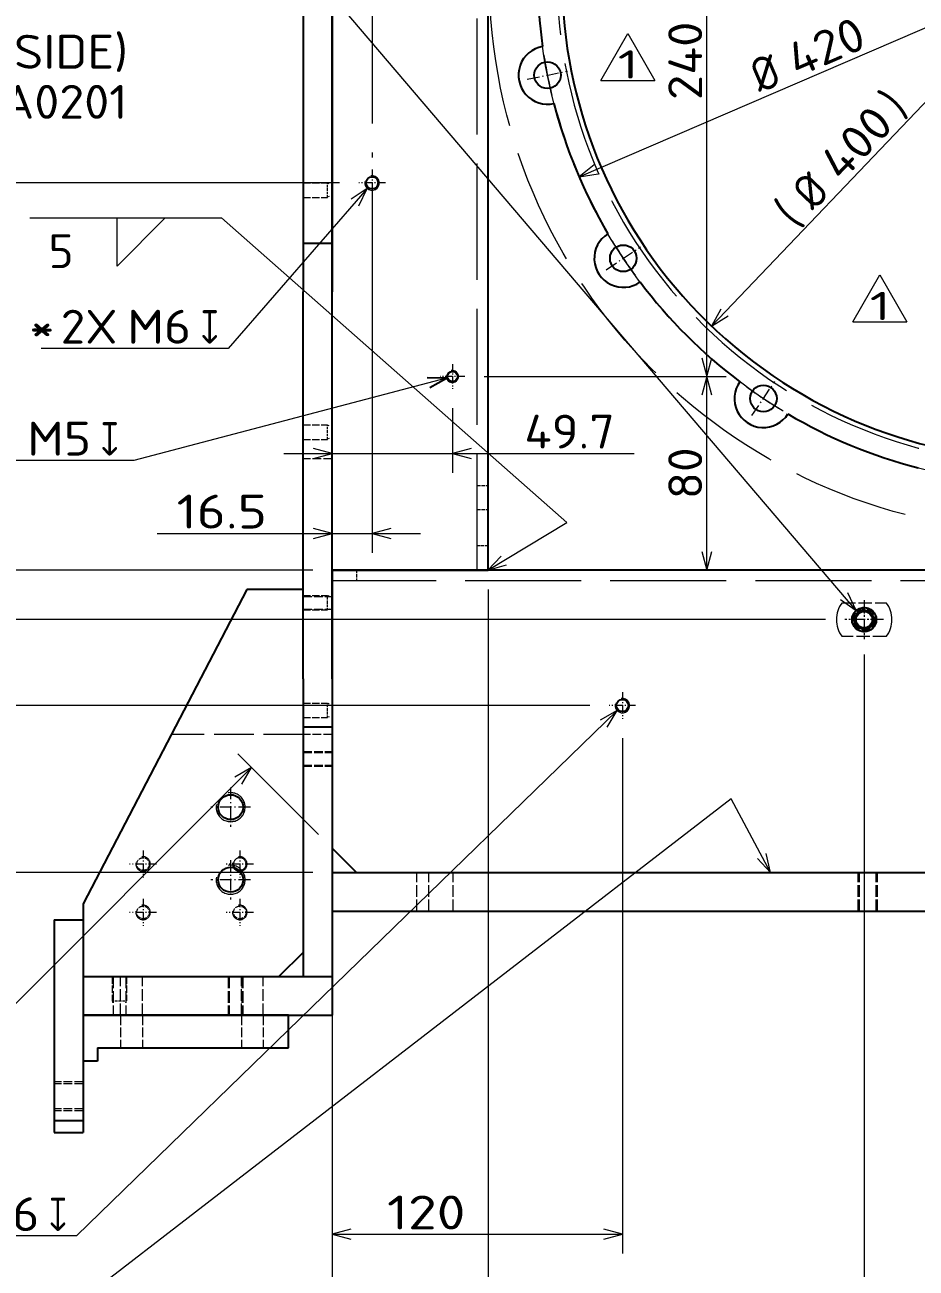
# Model space of a CAD drawing. Extents: x 0 to 1248, y -10 to 833.
# Drawn here: x 113.6 to 205.7, y 139.8 to 268.3 of the extents above; entities that cross this region are included whole.
import ezdxf
from ezdxf.enums import TextEntityAlignment as Align

# ---------------------------------------------------------------- set-up
doc = ezdxf.new("R2010")
doc.units = 0
for name, pattern in [('DASHDOT', [18.5, 12, -3, 0.5, -3]), ('DASHED', [15, 12, -3]), ('DASHSPACE', [30, 12, -18])]:
    doc.linetypes.add(name, pattern=pattern)
doc.layers.get('0').update_dxf_attribs({"lineweight": 13})
doc.styles.add('GDT', font='gdt.shx')
doc.styles.get("Standard").update_dxf_attribs({"font": 'isocp.shx'})
doc.dimstyles.get("Standard").update_dxf_attribs({"dimtxt": 2.5, "dimasz": 2.5, "dimexe": 1.25, "dimexo": 0.625, "dimtad": 1, "dimcen": 2.5, "dimadec": 0, "dimazin": 0, "dimtfac": 1, "dimtmove": 0, "dimatfit": 0, "dimfxl": 1, "dimarcsym": 0})

# ---------------------------------------------------------------- blocks, each defined once
blk = doc.blocks.new('*D203')
at = {"color": 7, "lineweight": 13}
blk.add_line((184.550572, 237.143918), (253.611294, 309.466923), dxfattribs=at)
for points in [[(252.651517, 307.712266), (253.611294, 309.466923), (251.902772, 308.427232)], [(185.51035, 238.898576), (184.550572, 237.143918), (186.259095, 238.18361)]]:
    blk.add_lwpolyline(points, dxfattribs=at)
for s, p in [(')', (204.273673, 258.522697)), ('%%c', (195.111844, 248.928082)), ('(', (193.331433, 247.063571))]:
    blk.add_text(s, height=3.5, rotation=46.321803, dxfattribs=at).set_placement(p)
at = {"color": 7, "lineweight": 13, "width": 0.854609}
blk.add_text('400', height=3.5, rotation=46.321809, dxfattribs=at).set_placement((197.976172, 251.927718), (203.583064, 257.799468), align=Align.FIT)
blk = doc.blocks.new('*D204')
at = {"color": 7, "lineweight": 13}
blk.add_line((170.849553, 252.569365), (267.312314, 294.041476), dxfattribs=at)
for points in [[(265.741986, 292.802897), (267.312314, 294.041476), (265.333081, 293.753998)], [(172.419881, 253.807944), (170.849553, 252.569365), (172.828786, 252.856843)]]:
    blk.add_lwpolyline(points, dxfattribs=at)
at = {"color": 7, "lineweight": 13, "width": 0.854609}
blk.add_text('420', height=3.5, rotation=23.26426, dxfattribs=at).set_placement((193.349881, 262.787153), (200.808552, 265.99385), align=Align.FIT)
at = {"color": 7, "lineweight": 13}
blk.add_text('%%c', height=3.5, rotation=23.264258, dxfattribs=at).set_placement((189.539551, 261.148984))
blk = doc.blocks.new('*D210')
at = {"color": 214, "lineweight": 13}
for p, q in [((174.792889, 197.407922), (118.901589, 143.131257)), ((118.901589, 143.131257), (106.452019, 143.131257))]:
    blk.add_line(p, q, dxfattribs=at)
blk.add_lwpolyline([(173.767613, 195.690713), (174.792889, 197.407922), (173.046368, 196.433411)], dxfattribs=at)
at = {"color": 214, "lineweight": 13, "width": 0.967101}
blk.add_text('M6', height=3.5, dxfattribs=at).set_placement((108.452019, 143.631257), (115.06054, 143.631257), align=Align.FIT)
at = {"color": 214, "lineweight": 13, "style": 'GDT', "width": 0.52601}
blk.add_text('x', height=3.5, dxfattribs=at).set_placement((116.060547, 143.631257), (117.901581, 143.631257), align=Align.FIT)
blk = doc.blocks.new('*D219')
at = {"color": 7, "lineweight": 13}
for p, q in [((175.330933, 194.555421), (175.330933, 141.305421)), ((145.330933, 163.930421), (145.330933, 141.305421)), ((145.330933, 143.305421), (175.330933, 143.305421))]:
    blk.add_line(p, q, dxfattribs=at)
for points in [[(147.262787, 143.82306), (145.330933, 143.305421), (147.262787, 142.787781)], [(173.399083, 142.787781), (175.330933, 143.305421), (173.399083, 143.82306)]]:
    blk.add_lwpolyline(points, dxfattribs=at)
at = {"color": 7, "lineweight": 13, "width": 0.854609}
blk.add_text('120', height=3.5, dxfattribs=at).set_placement((150.994942, 143.805421), (159.113732, 143.805421), align=Align.FIT)
blk = doc.blocks.new('*D222')
at = {"color": 7, "lineweight": 13}
for p, q in [((149.455933, 248.555421), (149.455933, 213.719712)), ((127.245019, 215.719712), (154.455933, 215.719712))]:
    blk.add_line(p, q, dxfattribs=at)
for points in [[(143.399079, 215.202073), (145.330933, 215.719712), (143.399079, 216.237351)], [(151.387787, 216.237351), (149.455933, 215.719712), (151.387787, 215.202073)]]:
    blk.add_lwpolyline(points, dxfattribs=at)
at = {"color": 7, "lineweight": 13, "width": 0.836938}
blk.add_text('16.5', height=3.5, dxfattribs=at).set_placement((129.245019, 216.219712), (138.590829, 216.219712), align=Align.FIT)
blk = doc.blocks.new('*D223')
at = {"color": 214, "lineweight": 13}
for p, q in [((148.963944, 251.364339), (134.588418, 234.823765)), ((134.588418, 234.823765), (115.258652, 234.823765))]:
    blk.add_line(p, q, dxfattribs=at)
blk.add_lwpolyline([(148.087388, 249.566661), (148.963944, 251.364339), (147.305985, 250.245782)], dxfattribs=at)
for s, width, p, p2 in [('2X', 0.953546, (117.258652, 235.323765), (123.138856, 235.323765)), ('M6', 0.967101, (124.138856, 235.323765), (130.747376, 235.323765))]:
    blk.add_text(s, height=3.5, dxfattribs=dict(at, width=width)).set_placement(p, p2, align=Align.FIT)
at = {"color": 214, "lineweight": 13, "style": 'GDT', "width": 0.52601}
blk.add_text('x', height=3.5, dxfattribs=at).set_placement((131.747384, 235.323765), (133.588418, 235.323765), align=Align.FIT)
blk = doc.blocks.new('*D228')
at = {"color": 7, "lineweight": 13}
for p, q in [((138.790261, 278.925468), (92.310563, 278.925468)), ((199.519547, 207.756287), (138.790261, 278.925468))]:
    blk.add_line(p, q, dxfattribs=at)
blk.add_lwpolyline([(197.871802, 208.88984), (199.519547, 207.756287), (198.659331, 209.561845)], dxfattribs=at)
blk.add_arc((200.330933, 206.805421), 1.25, 38.801171, 173.151197, dxfattribs=at)
for s, width, p, p2 in [('3X', 0.953546, (94.310563, 279.425468), (100.190766, 279.425468)), ('10', 0.868247, (105.338318, 279.425468), (110.692505, 279.425468))]:
    blk.add_text(s, height=3.5, dxfattribs=dict(at, width=width)).set_placement(p, p2, align=Align.FIT)
blk.add_text('%%c', height=3.5, dxfattribs=at).set_placement((101.190758, 279.425468))
blk = doc.blocks.new('*D229')
at = {"color": 7, "lineweight": 13}
for p, q in [((157.755932, 228.655419), (157.755932, 221.98623)), ((140.330933, 223.98623), (176.545128, 223.98623))]:
    blk.add_line(p, q, dxfattribs=at)
for points in [[(143.399079, 223.46859), (145.330933, 223.98623), (143.399079, 224.503869)], [(159.687787, 224.503869), (157.755932, 223.98623), (159.687787, 223.46859)]]:
    blk.add_lwpolyline(points, dxfattribs=at)
at = {"color": 7, "lineweight": 13, "width": 0.836938}
blk.add_text('49.7', height=3.5, dxfattribs=at).set_placement((165.199322, 224.48623), (174.545132, 224.48623), align=Align.FIT)
blk = doc.blocks.new('*D230')
at = {"color": 214, "lineweight": 13}
for p, q in [((157.151539, 231.771256), (124.817101, 223.256196)), ((124.817101, 223.256196), (104.918496, 223.256196))]:
    blk.add_line(p, q, dxfattribs=at)
at = {"color": 214, "lineweight": 25}
blk.add_lwpolyline([(155.415204, 230.778718), (157.151539, 231.771256), (155.151559, 231.779862)], dxfattribs=at)
at = {"color": 214, "lineweight": 13}
for s, width, p, p2 in [('3X', 0.953546, (106.918496, 223.756196), (112.798699, 223.756196)), ('M5', 0.967101, (113.798707, 223.756196), (120.407227, 223.756196))]:
    blk.add_text(s, height=3.5, dxfattribs=dict(at, width=width)).set_placement(p, p2, align=Align.FIT)
at = {"color": 214, "lineweight": 13, "style": 'GDT', "width": 0.52601}
blk.add_text('x', height=3.5, dxfattribs=at).set_placement((121.407227, 223.756196), (123.248261, 223.756196), align=Align.FIT)
blk = doc.blocks.new('*D237')
at = {"color": 7, "lineweight": 13}
for p, q in [((143.330933, 211.930421), (57.080933, 211.930421)), ((59.080933, 180.680421), (59.080933, 211.930421)), ((143.330933, 180.680421), (57.080933, 180.680421))]:
    blk.add_line(p, q, dxfattribs=at)
for points in [[(59.598572, 209.99857), (59.080933, 211.930421), (58.563294, 209.99857)], [(58.563294, 182.612275), (59.080933, 180.680421), (59.598572, 182.612275)]]:
    blk.add_lwpolyline(points, dxfattribs=at)
at = {"color": 7, "lineweight": 13, "width": 0.854609}
blk.add_text('125', height=3.5, rotation=90, dxfattribs=at).set_placement((58.580933, 192.246026), (58.580933, 200.364815), align=Align.FIT)
blk = doc.blocks.new('*D238')
at = {"color": 7, "lineweight": 13}
for p, q in [((158.330933, 322.305421), (57.080933, 322.305421)), ((59.080933, 211.930421), (59.080933, 322.305421)), ((143.330933, 211.930421), (57.080933, 211.930421))]:
    blk.add_line(p, q, dxfattribs=at)
for points in [[(59.598572, 320.37357), (59.080933, 322.305421), (58.563294, 320.37357)], [(58.563294, 213.862271), (59.080933, 211.930421), (59.598572, 213.862271)]]:
    blk.add_lwpolyline(points, dxfattribs=at)
at = {"color": 7, "lineweight": 13, "width": 0.8352}
blk.add_text('441.5', height=3.5, rotation=90, dxfattribs=at).set_placement((58.580933, 261.062718), (58.580933, 273.173123), align=Align.FIT)
blk = doc.blocks.new('*D247')
at = {"color": 7, "lineweight": 13}
for p, q in [((161.455933, 209.930421), (161.455933, 101.305421)), ((245.955933, 209.930421), (245.955933, 101.305421)), ((161.455933, 103.305421), (245.955933, 103.305421))]:
    blk.add_line(p, q, dxfattribs=at)
for points in [[(163.387784, 103.82306), (161.455933, 103.305421), (163.387784, 102.787781)], [(244.024081, 102.787781), (245.955933, 103.305421), (244.024081, 103.82306)]]:
    blk.add_lwpolyline(points, dxfattribs=at)
at = {"color": 7, "lineweight": 13, "width": 0.854609}
blk.add_text('338', height=3.5, dxfattribs=at).set_placement((199.64654, 103.805421), (207.765326, 103.805421), align=Align.FIT)
blk = doc.blocks.new('*D248')
at = {"color": 7, "lineweight": 13}
for p, q in [((161.455933, 209.930421), (161.455933, 101.305421)), ((145.330933, 163.930421), (145.330933, 101.305421)), ((145.330933, 103.305421), (161.455933, 103.305421))]:
    blk.add_line(p, q, dxfattribs=at)
for points in [[(147.262787, 103.82306), (145.330933, 103.305421), (147.262787, 102.787781)], [(159.524083, 102.787781), (161.455933, 103.305421), (159.524083, 103.82306)]]:
    blk.add_lwpolyline(points, dxfattribs=at)
at = {"color": 7, "lineweight": 13, "width": 0.836938}
blk.add_text('64.5', height=3.5, dxfattribs=at).set_placement((148.720528, 103.805421), (158.066338, 103.805421), align=Align.FIT)
blk = doc.blocks.new('*D255')
at = {"color": 7, "lineweight": 13}
for p, q in [((145.330933, 163.930421), (145.330933, 91.305421)), ((291.080933, 163.930421), (291.080933, 91.305421)), ((145.330933, 93.305421), (291.080933, 93.305421))]:
    blk.add_line(p, q, dxfattribs=at)
for points in [[(147.262787, 93.82306), (145.330933, 93.305421), (147.262787, 92.787781)], [(289.149079, 92.787781), (291.080933, 93.305421), (289.149079, 93.82306)]]:
    blk.add_lwpolyline(points, dxfattribs=at)
at = {"color": 7, "lineweight": 13, "width": 0.854609}
blk.add_text('583', height=3.5, dxfattribs=at).set_placement((214.14654, 93.805421), (222.265326, 93.805421), align=Align.FIT)
blk = doc.blocks.new('*D257')
at = {"color": 7, "lineweight": 13}
for p, q in [((196.330933, 206.805421), (67.080933, 206.805421)), ((69.080933, 180.680421), (69.080933, 206.805421)), ((143.330933, 180.680421), (67.080933, 180.680421))]:
    blk.add_line(p, q, dxfattribs=at)
for points in [[(69.598572, 204.873566), (69.080933, 206.805421), (68.563294, 204.873566)], [(68.563294, 182.612275), (69.080933, 180.680421), (69.598572, 182.612275)]]:
    blk.add_lwpolyline(points, dxfattribs=at)
at = {"color": 7, "lineweight": 13, "width": 0.8352}
blk.add_text('104.5', height=3.5, rotation=90, dxfattribs=at).set_placement((68.580933, 187.687722), (68.580933, 199.798119), align=Align.FIT)
blk = doc.blocks.new('*D258')
at = {"color": 7, "lineweight": 13}
for p, q in [((196.730933, 339.805421), (67.080933, 339.805421)), ((69.080933, 206.805421), (69.080933, 339.805421)), ((196.330933, 206.805421), (67.080933, 206.805421))]:
    blk.add_line(p, q, dxfattribs=at)
for points in [[(69.598572, 337.873566), (69.080933, 339.805421), (68.563294, 337.873566)], [(68.563294, 208.737275), (69.080933, 206.805421), (69.598572, 208.737275)]]:
    blk.add_lwpolyline(points, dxfattribs=at)
for s, p in [(')', (68.580933, 278.364814)), ('(', (68.580933, 266.667993))]:
    blk.add_text(s, height=3.5, rotation=90.000003, dxfattribs=at).set_placement(p)
at = {"color": 7, "lineweight": 13, "width": 0.854609}
blk.add_text('532', height=3.5, rotation=90, dxfattribs=at).set_placement((68.580933, 269.246028), (68.580933, 277.364814), align=Align.FIT)
blk = doc.blocks.new('*D260')
at = {"color": 7, "lineweight": 13}
for p, q in [((200.330933, 203.205422), (200.330933, 111.305421)), ((145.330933, 167.930421), (145.330933, 111.305421)), ((145.330933, 113.305421), (200.330933, 113.305421))]:
    blk.add_line(p, q, dxfattribs=at)
for points in [[(147.262787, 113.82306), (145.330933, 113.305421), (147.262787, 112.787781)], [(198.399081, 112.787781), (200.330933, 113.305421), (198.399081, 113.82306)]]:
    blk.add_lwpolyline(points, dxfattribs=at)
for s, p in [('(', (166.193505, 113.805421)), (')', (177.890328, 113.805421))]:
    blk.add_text(s, height=3.5, dxfattribs=at).set_placement(p)
at = {"color": 7, "lineweight": 13, "width": 0.854609}
blk.add_text('220', height=3.5, dxfattribs=at).set_placement((168.771538, 113.805421), (176.890328, 113.805421), align=Align.FIT)
blk = doc.blocks.new('*D261')
at = {"color": 7, "lineweight": 13}
for p, q in [((200.330933, 203.205422), (200.330933, 111.305421)), ((219.080933, 202.805421), (219.080933, 111.305421)), ((200.330933, 113.305421), (219.080933, 113.305421))]:
    blk.add_line(p, q, dxfattribs=at)
for points in [[(202.262786, 113.82306), (200.330933, 113.305421), (202.262786, 112.787781)], [(217.149082, 112.787781), (219.080933, 113.305421), (217.149082, 113.82306)]]:
    blk.add_lwpolyline(points, dxfattribs=at)
at = {"color": 7, "lineweight": 13, "width": 0.868247}
blk.add_text('75', height=3.5, dxfattribs=at).set_placement((207.028838, 113.805421), (212.383029, 113.805421), align=Align.FIT)
blk = doc.blocks.new('*D279')
at = {"color": 7, "lineweight": 13}
for p, q in [((171.955933, 197.930421), (87.080933, 197.930421)), ((89.080933, 180.680421), (89.080933, 197.930421)), ((143.330933, 180.680421), (87.080933, 180.680421))]:
    blk.add_line(p, q, dxfattribs=at)
for points in [[(89.598572, 195.998566), (89.080933, 197.930421), (88.563294, 195.998566)], [(88.563294, 182.612275), (89.080933, 180.680421), (89.598572, 182.612275)]]:
    blk.add_lwpolyline(points, dxfattribs=at)
at = {"color": 7, "lineweight": 13, "width": 0.892365}
blk.add_text('69', height=3.5, rotation=90, dxfattribs=at).set_placement((88.580933, 186.628327), (88.580933, 191.982514), align=Align.FIT)
blk = doc.blocks.new('*D280')
at = {"color": 7, "lineweight": 13}
for p, q in [((89.080933, 192.930421), (89.080933, 238.91364)), ((143.330933, 211.930421), (87.080933, 211.930421)), ((171.955933, 197.930421), (87.080933, 197.930421))]:
    blk.add_line(p, q, dxfattribs=at)
for points in [[(88.563294, 213.862271), (89.080933, 211.930421), (89.598572, 213.862271)], [(89.598572, 195.998566), (89.080933, 197.930421), (88.563294, 195.998566)]]:
    blk.add_lwpolyline(points, dxfattribs=at)
for s, p in [(')', (88.580933, 235.335606)), ('(', (88.580933, 226.403378))]:
    blk.add_text(s, height=3.5, rotation=90.000003, dxfattribs=at).set_placement(p)
at = {"color": 7, "lineweight": 13, "width": 0.868247}
blk.add_text('56', height=3.5, rotation=90, dxfattribs=at).set_placement((88.580933, 228.981415), (88.580933, 234.335602), align=Align.FIT)
blk = doc.blocks.new('*D281')
at = {"color": 7, "lineweight": 13}
for p, q in [((146.080933, 251.930421), (77.080933, 251.930421)), ((79.080933, 211.930421), (79.080933, 251.930421)), ((143.330933, 211.930421), (77.080933, 211.930421))]:
    blk.add_line(p, q, dxfattribs=at)
for points in [[(79.598572, 249.998568), (79.080933, 251.930421), (78.563294, 249.998568)], [(78.563294, 213.862271), (79.080933, 211.930421), (79.598572, 213.862271)]]:
    blk.add_lwpolyline(points, dxfattribs=at)
at = {"color": 7, "lineweight": 13, "width": 0.854609}
blk.add_text('160', height=3.5, rotation=90, dxfattribs=at).set_placement((78.580933, 227.871026), (78.580933, 235.989815), align=Align.FIT)
blk = doc.blocks.new('*D282')
at = {"color": 7, "lineweight": 13}
for p, q in [((146.080933, 305.680421), (77.080933, 305.680421)), ((79.080933, 251.930421), (79.080933, 305.680421)), ((146.080933, 251.930421), (77.080933, 251.930421))]:
    blk.add_line(p, q, dxfattribs=at)
for points in [[(79.598572, 303.748568), (79.080933, 305.680421), (78.563294, 303.748568)], [(78.563294, 253.862273), (79.080933, 251.930421), (79.598572, 253.862273)]]:
    blk.add_lwpolyline(points, dxfattribs=at)
at = {"color": 7, "lineweight": 13, "width": 0.854609}
blk.add_text('215', height=3.5, rotation=90, dxfattribs=at).set_placement((78.580933, 274.746028), (78.580933, 282.864814), align=Align.FIT)
blk = doc.blocks.new('*D283')
at = {"color": 7, "lineweight": 13}
for p, q in [((161.030934, 231.930421), (186.080933, 231.930421)), ((184.080933, 211.930421), (184.080933, 231.930421))]:
    blk.add_line(p, q, dxfattribs=at)
for points in [[(184.598572, 229.99857), (184.080933, 231.930421), (183.563294, 229.99857)], [(183.563294, 213.862271), (184.080933, 211.930421), (184.598572, 213.862271)]]:
    blk.add_lwpolyline(points, dxfattribs=at)
at = {"color": 7, "lineweight": 13, "width": 0.868247}
blk.add_text('80', height=3.5, rotation=90, dxfattribs=at).set_placement((183.580933, 219.253327), (183.580933, 224.607514), align=Align.FIT)
blk = doc.blocks.new('*D284')
at = {"color": 7, "lineweight": 13}
for p, q in [((161.030934, 291.930421), (186.080933, 291.930421)), ((184.080933, 231.930421), (184.080933, 291.930421)), ((161.030934, 231.930421), (186.080933, 231.930421))]:
    blk.add_line(p, q, dxfattribs=at)
for points in [[(184.598572, 289.998568), (184.080933, 291.930421), (183.563294, 289.998568)], [(183.563294, 233.862271), (184.080933, 231.930421), (184.598572, 233.862271)]]:
    blk.add_lwpolyline(points, dxfattribs=at)
at = {"color": 7, "lineweight": 13, "width": 0.854609}
blk.add_text('240', height=3.5, rotation=90, dxfattribs=at).set_placement((183.580933, 260.484645), (183.580933, 268.60343), align=Align.FIT)

msp = doc.modelspace()

# ---------------------------------------------------------------- linework, layer by layer
at = {"color": 7, "linetype": 'DASHED', "lineweight": 13}
for p, q in [((160.3309, 211.9304), (160.3309, 322.3054)), ((291.0809, 210.8054), (145.3309, 210.8054)), ((142.3309, 172.4304), (142.3309, 209.9304)), ((205.7059, 180.6804), (147.8309, 180.6804)), ((119.5809, 169.9304), (139.8309, 169.9304))]:
    msp.add_line(p, q, dxfattribs=at)
at = {"color": 7, "lineweight": 25}
for p, q in [((161.4559, 211.9304), (161.4559, 322.3054)), ((145.3309, 211.9304), (145.3309, 307.3054)), ((142.3309, 288.0642), (142.3309, 245.6804)), ((145.3309, 288.0642), (145.3309, 245.6804)), ((145.3309, 245.6804), (142.3309, 245.6804)), ((142.3309, 245.6804), (142.3309, 240.6804)), ((145.3309, 245.6804), (145.3309, 240.6804)), ((142.3309, 200.6804), (142.3309, 240.6804)), ((145.3309, 200.6804), (145.3309, 240.6804)), ((248.7059, 211.9304), (145.3309, 211.9304)), ((145.3309, 211.9304), (145.3309, 183.1804)), ((145.3309, 211.9304), (161.4559, 211.9304)), ((136.4994, 209.9304), (119.5809, 177.4304)), ((142.3309, 209.9304), (136.4994, 209.9304)), ((142.3309, 200.6804), (142.3309, 195.6804)), ((145.3309, 200.6804), (145.3309, 195.6804)), ((142.3309, 195.6804), (142.3309, 169.9304)), ((145.3309, 195.6804), (142.3309, 195.6804)), ((145.3309, 195.6804), (145.3309, 169.9304)), ((145.3309, 183.1804), (147.8309, 180.6804)), ((145.3309, 180.6804), (145.3309, 176.6804)), ((145.3309, 180.6804), (323.4559, 180.6804)), ((119.5809, 177.4304), (119.5809, 169.9304)), ((145.3309, 176.6804), (323.4559, 176.6804)), ((116.5809, 175.8054), (119.5809, 175.8054)), ((116.5809, 175.8054), (116.5809, 155.0554)), ((119.5809, 175.8054), (119.5809, 169.9304)), ((142.3309, 172.4304), (139.8309, 169.9304)), ((119.5809, 169.9304), (119.5809, 165.9304)), ((119.5809, 169.9304), (145.3309, 169.9304)), ((142.3309, 169.9304), (145.3309, 169.9304)), ((145.3309, 169.9304), (145.3309, 165.9304)), ((119.5809, 165.9305), (119.5809, 155.0554)), ((119.5809, 165.9304), (145.3309, 165.9304)), ((119.5809, 165.9304), (119.5809, 161.1804)), ((140.8309, 165.9304), (119.5809, 165.9304)), ((140.8309, 162.5554), (140.8309, 165.9304)), ((121.0809, 162.5554), (140.8309, 162.5554)), ((121.0809, 162.5554), (121.0809, 161.1804)), ((121.0809, 161.1804), (119.5809, 161.1804)), ((116.5809, 155.0554), (119.5809, 155.0554)), ((116.5809, 155.0554), (116.5809, 153.8054)), ((119.5809, 155.0554), (119.5809, 153.8054)), ((116.5809, 153.8054), (119.5809, 153.8054))]:
    msp.add_line(p, q, dxfattribs=at)
at = {"color": 7, "linetype": 'DASHDOT', "lineweight": 13}
msp.add_line((149.4559, 307.0554), (149.4559, 230.605), dxfattribs=at)
at = {"color": 7, "lineweight": 13}
for p, q in [((173.0984, 262.5247), (175.8984, 267.3744)), ((175.8984, 267.3744), (178.6984, 262.5247)), ((173.0984, 262.5247), (178.6984, 262.5247)), ((114.0809, 248.3054), (133.8741, 248.3054)), ((199.1523, 237.5715), (201.9523, 242.4212)), ((201.9523, 242.4212), (204.7523, 237.5715)), ((199.1523, 237.5715), (204.7523, 237.5715)), ((143.9167, 184.5946), (135.5689, 192.9424)), ((136.9832, 191.5282), (100.4143, 154.9593))]:
    msp.add_line(p, q, dxfattribs=at)
at = {"color": 7, "linetype": 'DASHDOT', "lineweight": 13, "ltscale": 0.10625}
for p, q in [((165.5055, 262.6486), (169.6739, 263.4777)), ((173.6619, 242.9574), (177.1957, 245.3186)), ((188.7329, 227.8864), (191.0941, 231.4201))]:
    msp.add_line(p, q, dxfattribs=at)
at = {"color": 7, "linetype": 'DASHDOT', "lineweight": 13, "ltscale": 0.06875}
for p, q in [((149.4559, 253.3054), (149.4559, 250.5554)), ((150.8309, 251.9304), (148.0809, 251.9304)), ((175.3309, 199.3054), (175.3309, 196.5554)), ((176.7059, 197.9304), (173.9559, 197.9304))]:
    msp.add_line(p, q, dxfattribs=at)
at = {"color": 7, "linetype": 'DASHED', "lineweight": 13, "ltscale": 0.0625}
for p, q in [((142.3309, 251.9304), (144.8309, 251.9304)), ((142.3309, 250.4304), (144.8309, 250.4304)), ((142.3309, 226.9304), (144.8309, 226.9304)), ((142.3309, 226.9304), (144.8309, 226.9304)), ((142.3309, 225.4304), (144.8309, 225.4304)), ((142.3309, 225.4304), (144.8309, 225.4304)), ((142.3309, 209.3054), (144.8309, 209.3054)), ((142.3309, 207.8054), (144.8309, 207.8054)), ((142.3309, 198.1804), (144.8309, 198.1804)), ((142.3309, 198.1804), (144.8309, 198.1804)), ((142.3309, 196.6804), (144.8309, 196.6804)), ((142.3309, 196.6804), (144.8309, 196.6804)), ((122.5809, 169.9304), (122.5809, 167.4304)), ((122.5809, 169.9304), (122.5809, 167.4304)), ((124.0809, 169.9304), (124.0809, 167.4304)), ((124.0809, 169.9304), (124.0809, 167.4304))]:
    msp.add_line(p, q, dxfattribs=at)
at = {"color": 7, "linetype": 'DASHED', "lineweight": 13, "ltscale": 0.01875}
for p, q in [((144.8309, 251.1804), (144.8309, 251.9304)), ((144.8309, 250.4304), (144.8309, 251.1804)), ((144.8309, 226.1804), (144.8309, 226.9304)), ((144.8309, 225.4304), (144.8309, 226.1804)), ((144.8309, 208.5554), (144.8309, 209.3054)), ((144.8309, 207.8054), (144.8309, 208.5554)), ((144.8309, 197.4304), (144.8309, 198.1804)), ((144.8309, 196.6804), (144.8309, 197.4304)), ((122.5809, 167.4304), (123.3309, 167.4304)), ((123.3309, 167.4304), (124.0809, 167.4304))]:
    msp.add_line(p, q, dxfattribs=at)
at = {"color": 7, "linetype": 'DASHED', "lineweight": 13, "ltscale": 0.005}
for p, q in [((145.0041, 251.8304), (144.8309, 251.9304)), ((145.0041, 250.5304), (144.8309, 250.4304)), ((145.0041, 226.8304), (144.8309, 226.9304)), ((145.0041, 226.8304), (144.8309, 226.9304)), ((145.0041, 225.5304), (144.8309, 225.4304)), ((145.0041, 225.5304), (144.8309, 225.4304)), ((145.0041, 209.2054), (144.8309, 209.3054)), ((145.0041, 207.9054), (144.8309, 207.8054)), ((145.0041, 198.0804), (144.8309, 198.1804)), ((145.0041, 198.0804), (144.8309, 198.1804)), ((145.0041, 196.7804), (144.8309, 196.6804)), ((145.0041, 196.7804), (144.8309, 196.6804)), ((122.6809, 167.2572), (122.5809, 167.4304)), ((122.6809, 167.2572), (122.5809, 167.4304)), ((123.9809, 167.2572), (124.0809, 167.4304)), ((123.9809, 167.2572), (124.0809, 167.4304))]:
    msp.add_line(p, q, dxfattribs=at)
at = {"color": 7, "linetype": 'DASHDOT', "lineweight": 13, "ltscale": 0.06375}
for p, q in [((157.7559, 233.2054), (157.7559, 230.6554)), ((159.0309, 231.9304), (156.4809, 231.9304))]:
    msp.add_line(p, q, dxfattribs=at)
at = {"color": 7, "linetype": 'DASHED', "lineweight": 13, "ltscale": 0.075}
for p, q in [((145.3309, 223.4304), (142.3309, 223.4304)), ((142.3309, 209.2054), (145.3309, 209.2054)), ((142.3309, 207.9054), (145.3309, 207.9054)), ((145.3309, 194.9304), (142.3309, 194.9304)), ((142.3309, 193.1804), (145.3309, 193.1804)), ((142.3309, 193.0804), (145.3309, 193.0804)), ((142.3309, 191.7804), (145.3309, 191.7804)), ((142.3309, 191.6804), (145.3309, 191.6804)), ((119.5809, 159.0554), (116.5809, 159.0554)), ((119.5809, 159.0554), (116.5809, 159.0554)), ((119.5809, 158.8429), (116.5809, 158.8429)), ((119.5809, 158.8429), (116.5809, 158.8429)), ((119.5809, 156.2679), (116.5809, 156.2679)), ((119.5809, 156.2679), (116.5809, 156.2679)), ((119.5809, 156.0554), (116.5809, 156.0554)), ((119.5809, 156.0554), (116.5809, 156.0554)), ((116.5809, 155.0554), (119.5809, 155.0554))]:
    msp.add_line(p, q, dxfattribs=at)
at = {"color": 7, "linetype": 'DASHED', "lineweight": 13, "ltscale": 0.028125}
for p, q in [((160.3309, 220.6804), (161.4559, 220.6804)), ((160.3309, 218.1804), (161.4559, 218.1804)), ((161.4559, 214.4304), (160.3309, 214.4304)), ((147.8309, 211.9304), (147.8309, 210.8054))]:
    msp.add_line(p, q, dxfattribs=at)
at = {"color": 7, "linetype": 'DASHED', "lineweight": 13, "ltscale": 0.114052}
for p, q in [((198.0499, 208.5554), (202.612, 208.5554)), ((202.612, 205.0554), (198.0499, 205.0554))]:
    msp.add_line(p, q, dxfattribs=at)
at = {"color": 7, "linetype": 'DASHDOT', "lineweight": 13, "ltscale": 0.1}
for p, q in [((200.3309, 208.8054), (200.3309, 204.8054)), ((202.3309, 206.8054), (198.3309, 206.8054))]:
    msp.add_line(p, q, dxfattribs=at)
at = {"color": 7, "linetype": 'DASHDOT', "lineweight": 13, "ltscale": 0.08}
for p, q in [((200.3309, 208.4054), (200.3309, 205.2054)), ((201.9309, 206.8054), (198.7309, 206.8054))]:
    msp.add_line(p, q, dxfattribs=at)
at = {"color": 7, "linetype": 'DASHED', "lineweight": 13, "ltscale": 0.341002}
msp.add_line((142.3309, 194.9304), (128.6909, 194.9304), dxfattribs=at)
at = {"color": 7, "linetype": 'DASHDOT', "lineweight": 13, "ltscale": 0.101875}
for p, q in [((134.8309, 189.4679), (134.8309, 185.3929)), ((136.8684, 187.4304), (132.7934, 187.4304)), ((134.8309, 181.9679), (134.8309, 177.8929)), ((136.8684, 179.9304), (132.7934, 179.9304))]:
    msp.add_line(p, q, dxfattribs=at)
at = {"color": 7, "linetype": 'DASHDOT', "lineweight": 13, "ltscale": 0.07}
for p, q in [((125.7809, 182.9554), (125.7809, 180.1554)), ((135.7809, 182.9554), (135.7809, 180.1554)), ((127.1809, 181.5554), (124.3809, 181.5554)), ((137.1809, 181.5554), (134.3809, 181.5554)), ((125.7809, 177.9554), (125.7809, 175.1554)), ((135.7809, 177.9554), (135.7809, 175.1554)), ((127.1809, 176.5554), (124.3809, 176.5554)), ((137.1809, 176.5554), (134.3809, 176.5554))]:
    msp.add_line(p, q, dxfattribs=at)
at = {"color": 7, "linetype": 'DASHED', "lineweight": 13, "ltscale": 0.1}
for p, q in [((154.0809, 176.6804), (154.0809, 180.6804)), ((155.3309, 176.6804), (155.3309, 180.6804)), ((157.8309, 176.6804), (157.8309, 180.6804)), ((199.7059, 176.6804), (199.7059, 180.6804)), ((199.7059, 176.6804), (199.7059, 180.6804)), ((199.8559, 176.6804), (199.8559, 180.6804)), ((199.8559, 176.6804), (199.8559, 180.6804)), ((201.5559, 176.6804), (201.5559, 180.6804)), ((201.5559, 176.6804), (201.5559, 180.6804)), ((201.7059, 176.6804), (201.7059, 180.6804)), ((201.7059, 176.6804), (201.7059, 180.6804)), ((122.6809, 169.9304), (122.6809, 165.9304)), ((122.6809, 169.9304), (122.6809, 165.9304)), ((123.4559, 165.9304), (123.4559, 169.9304)), ((123.4559, 165.9304), (123.4559, 169.9304)), ((123.9809, 169.9304), (123.9809, 165.9304)), ((123.9809, 169.9304), (123.9809, 165.9304)), ((125.7059, 165.9304), (125.7059, 169.9304)), ((125.7059, 165.9304), (125.7059, 169.9304)), ((134.5809, 169.9304), (134.5809, 165.9304)), ((134.6809, 169.9304), (134.6809, 165.9304)), ((135.9559, 165.9304), (135.9559, 169.9304)), ((135.9559, 165.9304), (135.9559, 169.9304)), ((135.9809, 169.9304), (135.9809, 165.9304)), ((136.0809, 169.9304), (136.0809, 165.9304)), ((138.2059, 165.9304), (138.2059, 169.9304)), ((138.2059, 165.9304), (138.2059, 169.9304))]:
    msp.add_line(p, q, dxfattribs=at)
at = {"color": 7, "linetype": 'DASHED', "lineweight": 13, "ltscale": 0.099999}
msp.add_line((119.5809, 169.9304), (119.5809, 165.9305), dxfattribs=at)
at = {"color": 7, "linetype": 'DASHED', "lineweight": 13, "ltscale": 0.084375}
for p, q in [((123.4559, 165.9304), (123.4559, 162.5554)), ((123.4559, 165.9304), (123.4559, 162.5554)), ((125.7059, 165.9304), (125.7059, 162.5554)), ((125.7059, 165.9304), (125.7059, 162.5554)), ((135.9559, 165.9304), (135.9559, 162.5554)), ((135.9559, 165.9304), (135.9559, 162.5554)), ((138.2059, 165.9304), (138.2059, 162.5554)), ((138.2059, 165.9304), (138.2059, 162.5554))]:
    msp.add_line(p, q, dxfattribs=at)
at = {"color": 7, "lineweight": 13}
msp.add_lwpolyline([(123.1014, 248.3054), (128.0734, 248.3054), (123.1014, 243.3334)], close=True, dxfattribs=at)
for points in [[(161.424, 211.9304), (169.5891, 216.8377), (133.8741, 248.3054)], [(162.8132, 213.3693), (161.424, 211.9304), (163.3465, 212.4819)], [(135.9832, 189.7961), (136.9832, 191.5282), (135.2511, 190.5282)], [(190.6579, 180.6804), (186.5809, 188.3054), (113.6817, 132.0715)], [(189.2905, 182.14), (190.6579, 180.6804), (190.2035, 182.6281)]]:
    msp.add_lwpolyline(points, dxfattribs=at)
at = {"color": 7, "linetype": 'DASHED', "lineweight": 13}
msp.add_circle((219.0809, 273.3054), 57.5, dxfattribs=at)
at = {"color": 7, "linetype": 'DASHDOT', "lineweight": 13}
msp.add_circle((219.0809, 273.3054), 52.5, dxfattribs=at)
at = {"color": 7, "lineweight": 25}
for centre, radius in [((167.5897, 263.0632), 1.375), ((149.4559, 251.9304), 0.625), ((175.4288, 244.138), 1.375), ((157.7559, 231.9304), 0.525), ((189.9135, 229.6533), 1.375), ((200.3309, 206.8054), 1.25), ((200.3309, 206.8054), 0.975), ((200.3309, 206.8054), 0.85), ((175.3309, 197.9304), 0.625), ((134.8309, 187.4304), 1.2875), ((134.8309, 179.9304), 1.2875)]:
    msp.add_circle(centre, radius, dxfattribs=at)
at = {"color": 7, "linetype": 'DASHED', "lineweight": 13, "ltscale": 0.075}
msp.add_circle((200.3309, 206.8054), 1.125, dxfattribs=at)
at = {"color": 7, "linetype": 'DASHED', "lineweight": 13, "ltscale": 0.065}
msp.add_circle((200.3309, 206.8054), 0.975, dxfattribs=at)
at = {"color": 7, "linetype": 'DASHED', "lineweight": 13, "ltscale": 0.043333}
for centre in [(125.7809, 181.5554), (125.7809, 176.5554), (135.7809, 176.5554)]:
    msp.add_circle(centre, 0.65, dxfattribs=at)
at = {"color": 7, "linetype": 'DASHED', "lineweight": 13}
for centre, radius, start, end in [((219.0809, 273.3054), 50.5, 139.258557, 130.741443), ((200.3309, 206.8054), 2.875, 142.50475, 217.49525), ((200.3309, 206.8054), 2.875, 322.50475, 37.49525), ((200.3309, 206.8054), 1.25, 8.909155, 173.151201), ((200.3309, 206.8054), 1.25, 195.826933, 352.348156), ((135.7809, 181.5554), 0.65, 259.097518, 220.277709)]:
    msp.add_arc(centre, radius, start, end, dxfattribs=at)
at = {"color": 7, "lineweight": 25}
for centre, radius, start, end in [((219.0809, 273.3054), 50, 139.301222, 130.698778), ((219.0809, 273.3054), 52.5, 172.02449, 187.97551), ((167.5897, 263.0632), 3, 99.612755, 282.887245), ((219.0809, 273.3054), 52.5, 194.52449, 210.47551), ((175.4288, 244.138), 3, 122.112755, 305.387245), ((219.0809, 273.3054), 52.5, 217.02449, 232.97551), ((189.9135, 229.6533), 3, 144.612755, 327.887245), ((219.0809, 273.3054), 52.5, 239.52449, 255.47551), ((200.3309, 206.8054), 1.25, 173.151201, 195.826933), ((200.3309, 206.8054), 1.25, 352.348156, 8.909155), ((135.7809, 181.5554), 0.65, 220.277709, 259.097518)]:
    msp.add_arc(centre, radius, start, end, dxfattribs=at)
at = {"color": 7, "linetype": 'DASHDOT', "lineweight": 13}
for start, end in [(188.930891, 193.569108), (211.430886, 216.069118), (233.930882, 238.569113)]:
    msp.add_arc((219.0809, 273.3054), 52.5, start, end, dxfattribs=at)
at = {"color": 7, "lineweight": 13}
for centre, radius in [((149.4559, 251.9304), 0.75), ((157.7559, 231.9304), 0.625), ((200.3309, 206.8054), 1), ((175.3309, 197.9304), 0.75)]:
    msp.add_arc(centre, radius, 169.999993, 100.000014, dxfattribs=at)
at = {"color": 7, "linetype": 'DASHSPACE', "lineweight": 13}
for centre, radius in [((134.8309, 187.4304), 1.5), ((125.7809, 181.5554), 0.75), ((134.8309, 179.9304), 1.5), ((135.7809, 181.5554), 0.75), ((125.7809, 176.5554), 0.75), ((135.7809, 176.5554), 0.75)]:
    msp.add_arc(centre, radius, 169.999993, 100.000014, dxfattribs=at)

# ---------------------------------------------------------------- texts
at = {"color": 7, "lineweight": 13}
for s, height, width, p, p2 in [('(HIDDEN SIDE)', 3.5, 0.875492, (91.2511, 263.7366), (124.228, 263.7366)), ('1', 2.91, 1.412507, (174.8484, 262.7182), (177.0014, 262.7182)), ('WPK3AAA0201', 3.5, 0.936005, (91.2511, 258.5574), (124.1673, 258.5574)), ('5', 3.5, 0.913974, (116.0059, 243.1262), (118.5955, 243.1262)), ('1', 2.91, 1.412505, (200.9023, 237.765), (203.0554, 237.765)), ('*', 3.5, 1.195196, (114.0157, 235.3545), (116.6053, 235.3545))]:
    msp.add_text(s, height=height, dxfattribs=dict(at, width=width)).set_placement(p, p2, align=Align.FIT)

# ---------------------------------------------------------------- dimensions: what is measured, and where the dimension line sits
at = {"lineweight": 0}
for base, p1, p2, angle, picture, middle in [((69.0809, 206.8054), (198.7309, 339.8054), (198.3309, 206.8054), 270, '*D258', (69.0809, 273.3054)), ((89.0809, 197.9304), (145.3309, 211.9304), (173.9559, 197.9304), 270, '*D280', (89.0809, 231.6585)), ((145.3309, 113.3054), (200.3309, 205.2054), (145.3309, 169.9304), 180, '*D260', (172.8309, 113.3054))]:
    dim = msp.add_linear_dim(base=base, p1=p1, p2=p2, angle=angle, text='(<>)', dimstyle='STANDARD', override={"dimlfac": 4}, dxfattribs=at)
    dim.commit()
    dim.dimension.update_dxf_attribs({"geometry": picture, "text_midpoint": middle, "dimtype": 160})
for base, p1, p2, angle, picture, middle, dimtype in [((59.0809, 211.9304), (160.3309, 322.3054), (145.3309, 211.9304), 270, '*D238', (59.0809, 267.1179), 160), ((79.0809, 251.9304), (148.0809, 305.6804), (148.0809, 251.9304), 270, '*D282', (79.0809, 278.8054), 161), ((184.0809, 231.9304), (159.0309, 291.9304), (159.0309, 231.9304), 270, '*D284', (184.0809, 264.544), 161), ((79.0809, 211.9304), (148.0809, 251.9304), (145.3309, 211.9304), 270, '*D281', (79.0809, 231.9304), 160), ((145.3309, 215.7197), (149.4559, 250.5554), (145.3309, 213.2197), 180, '*D222', (133.9179, 215.7197), 160), ((184.0809, 211.9304), (159.0309, 231.9304), (181.5809, 211.9304), 270, '*D283', (184.0809, 221.9304), 160), ((59.0809, 180.6804), (145.3309, 211.9304), (145.3309, 180.6804), 270, '*D237', (59.0809, 196.3054), 161), ((161.4559, 103.3054), (245.9559, 211.9304), (161.4559, 211.9304), 180, '*D247', (203.7059, 103.3054), 161), ((69.0809, 180.6804), (198.3309, 206.8054), (145.3309, 180.6804), 270, '*D257', (69.0809, 193.7429), 160), ((200.3309, 113.3054), (219.0809, 204.8054), (200.3309, 205.2054), 180, '*D261', (209.7059, 113.3054), 160), ((89.0809, 180.6804), (173.9559, 197.9304), (145.3309, 180.6804), 270, '*D279', (89.0809, 189.3054), 160), ((145.3309, 143.3054), (175.3309, 196.5554), (145.3309, 165.9304), 180, '*D219', (155.0543, 143.3054), 160), ((145.3309, 93.3054), (291.0809, 165.9304), (145.3309, 165.9304), 180, '*D255', (218.2059, 93.3054), 161)]:
    dim = msp.add_linear_dim(base=base, p1=p1, p2=p2, angle=angle, dimstyle='STANDARD', override={"dimlfac": 4}, dxfattribs=at)
    dim.commit()
    dim.dimension.update_dxf_attribs({"geometry": picture, "text_midpoint": middle, "dimtype": dimtype})
for p1, p2, text, picture, middle in [((253.6113, 309.4669), (184.5506, 237.1439), '(<>)', '*D203', (199.7091, 253.0185)), ((201.1423, 205.8546), (199.5195, 207.7563), '3X<>', '*D228', (122.3893, 298.1459)), ((149.9479, 252.4965), (148.9639, 251.3643), '2XM6<DEPTH>', '*D223', (131.7587, 231.5678)), ((158.3603, 232.0896), (157.1515, 231.7713), '3XM5<DEPTH>', '*D230', (116.2687, 221.005)), ((175.869, 198.4529), (174.7929, 197.4079), 'M6<><DEPTH>', '*D210', (117.0798, 141.3621))]:
    dim = msp.add_diameter_dim_2p(p1=p1, p2=p2, text=text, dimstyle='STANDARD', override={"dimlfac": 4}, dxfattribs=at)
    dim.commit()
    dim.dimension.update_dxf_attribs({"geometry": picture, "text_midpoint": middle, "dimtype": 163})
dim = msp.add_diameter_dim_2p(p1=(267.3123, 294.0415), p2=(170.8496, 252.5694), dimstyle='STANDARD', override={"dimlfac": 4}, dxfattribs=at)
dim.commit()
dim.dimension.update_dxf_attribs({"geometry": '*D204', "text_midpoint": (195.3715, 263.1121), "dimtype": 163})
for base, p1, p2, picture, middle in [((157.7559, 223.9862), (145.3309, 221.4862), (157.7559, 230.6554), '*D229', (169.8722, 223.9862)), ((161.4559, 103.3054), (145.3309, 165.9304), (161.4559, 211.9304), '*D248', (153.3934, 103.3054))]:
    dim = msp.add_linear_dim(base=base, p1=p1, p2=p2, dimstyle='STANDARD', override={"dimlfac": 4}, dxfattribs=at)
    dim.commit()
    dim.dimension.update_dxf_attribs({"geometry": picture, "text_midpoint": middle, "dimtype": 160})

doc.saveas('drawing.dxf')
